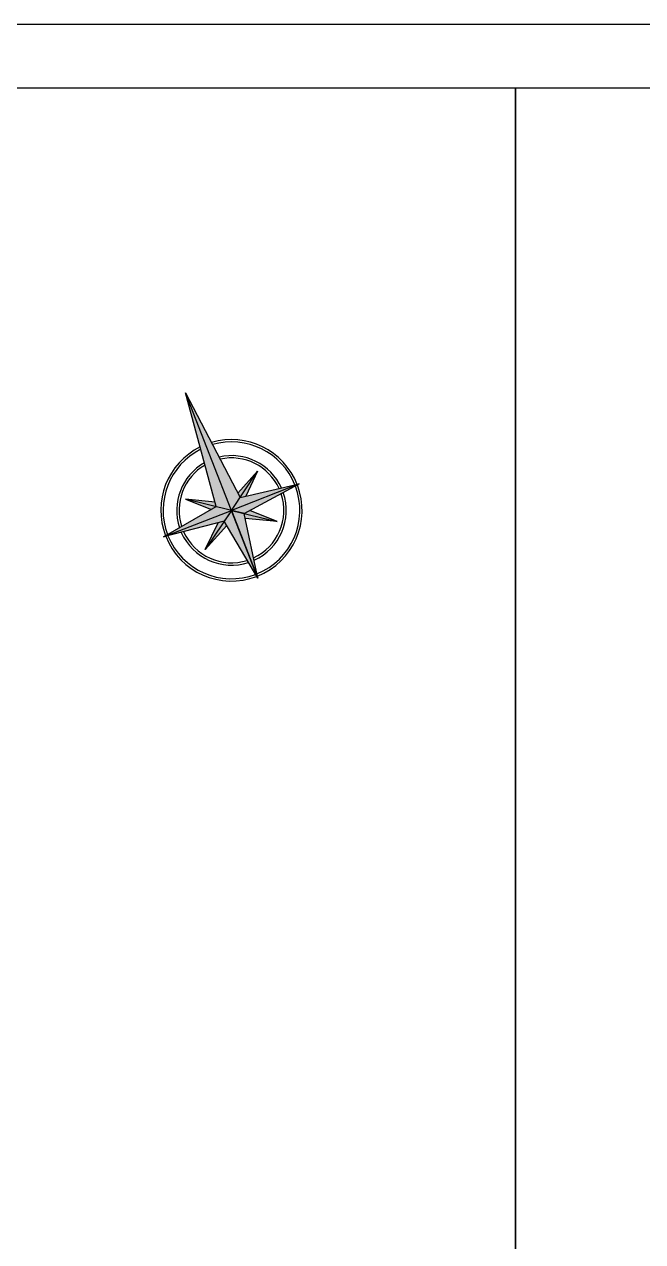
# Model space of a CAD drawing. Header units: millimetres. Extents: x 82776 to 137242, y 11666 to 27998.
# Drawn here: x 105188 to 105578, y 27230 to 27998 of the extents above; entities that cross this region are included whole.
import ezdxf

# ---------------------------------------------------------------- set-up
doc = ezdxf.new("R2010")
doc.units = ezdxf.units.MM
doc.layers.add('0_IFC_Legend_Viewport', color=7, linetype='Continuous')
doc.layers.add('0_IFC_Text_Explanation_50', color=231, linetype='Continuous')
doc.styles.add('IFC_TEXT', font='ARIALN.TTF')

# ---------------------------------------------------------------- blocks, each defined once
blk = doc.blocks.new('*U101')
at = {"layer": '0_IFC_Legend_Viewport', "transparency": 33554687}
blk.add_lwpolyline([(-2913.29, 2920), (0, 2920), (0, 0), (-2913.29, 0)], close=True, dxfattribs=at)
at = {"style": 'IFC_TEXT'}
for tag, p in [('PAFTA', (-2283.68, 17.92)), ('KOT', (-1159.06, 17.96)), ('OLCEK', (-110.45, 17.91))]:
    blk.add_attdef(tag, p, '', height=35, dxfattribs=at)
blk = doc.blocks.new('*U145')
at = {"layer": '0_IFC_Legend_Viewport', "transparency": 33554687}
blk.add_lwpolyline([(-2900, 2920), (0, 2920), (0, 0), (-2900, 0)], close=True, dxfattribs=at)
at = {"style": 'IFC_TEXT'}
for tag, p in [('PAFTA', (-2277.03, 17.92)), ('KOT', (-1159.06, 17.96)), ('OLCEK', (-110.45, 17.91))]:
    blk.add_attdef(tag, p, '', height=35, dxfattribs=at)
blk = doc.blocks.new('A$C13A74F9A')
at = {"layer": '0_IFC_Text_Explanation_50', "true_color": 0x636466}
h = blk.add_hatch(color=251, dxfattribs=at)
h.dxf.hatch_style = 1
h.paths.add_polyline_path([(0, 159.2), (-16.1, 11.3), (0, 0)])
h.paths.add_polyline_path([(48.7, 34.1), (15.5, 17.3), (16.1, 11.3)])
h.paths.add_polyline_path([(16.1, 11.3), (0, 0), (91.8, 0)])
h.paths.add_polyline_path([(21.4, -8.5), (13.5, -9.5), (48.7, -34.1)])
h.paths.add_polyline_path([(0, 0), (-13.5, -9.5), (0, -91.8)])
h.paths.add_polyline_path([(-13.5, -9.5), (-21.4, -8.5), (-48.7, -34.1)])
h.paths.add_polyline_path([(-16.1, 11.3), (-91.8, 0), (0, 0)])
h.paths.add_polyline_path([(-15.5, 17.3), (-48.7, 34.1), (-16.1, 11.3)])
at = {"layer": '0_IFC_Text_Explanation_50', "true_color": 0x939598}
h = blk.add_hatch(color=252, dxfattribs=at)
h.dxf.hatch_style = 1
h.paths.add_polyline_path([(0, 159.2), (0, 0), (16.1, 11.3)])
h.paths.add_polyline_path([(48.7, 34.1), (16.1, 11.3), (23.2, 10.2)])
h.paths.add_polyline_path([(91.8, 0), (0, 0), (13.5, -9.5)])
h.paths.add_polyline_path([(13.5, -9.5), (13.5, -9.5), (12.5, -15.8), (48.7, -34.1)])
h.paths.add_polyline_path([(13.5, -9.5), (0, 0), (0, -91.8)])
h.paths.add_polyline_path([(-12.5, -15.8), (-13.5, -9.5), (-48.7, -34.1)])
h.paths.add_polyline_path([(0, 0), (-91.8, 0), (-13.5, -9.5)])
h.paths.add_polyline_path([(-23.2, 10.2), (-48.7, 34.1), (-16.1, 11.3)])
at = {"layer": '0_IFC_Text_Explanation_50'}
for p, q in [((-16.1, 11.3), (0, 159.2)), ((0, 159.2), (16.1, 11.3)), ((-91.8, 0), (-16.1, 11.3)), ((16.1, 11.3), (91.8, 0)), ((0, -91.8), (-13.5, -9.5)), ((13.9, -9.7), (0, 0)), ((0, 0), (0, -91.8))]:
    blk.add_line(p, q, dxfattribs=at)
for points in [[(0, -91.8), (0, 159.2)], [(0, 0), (-48.7, 34.1)], [(-15.5, 17.3), (-48.7, 34.1), (-23.2, 10.2)], [(0, 0), (48.7, 34.1)], [(48.7, 34.1), (15.5, 17.3)], [(48.7, 34.1), (23.2, 10.2)], [(-91.8, 0), (0, 0)], [(0, 0), (-48.7, -34.1)], [(-48.7, -34.1), (-21.4, -8.5)], [(0, 0), (48.7, -34.1)], [(91.8, 0), (0, 0)], [(0, -91.8), (13.5, -9.5)], [(48.7, -34.1), (21.4, -8.5)], [(-48.7, -34.1), (-12.5, -15.8)], [(48.7, -34.1), (12.5, -15.8)]]:
    blk.add_lwpolyline(points, dxfattribs=at)
for points in [[(-91.8, 0), (0, 0), (-13.5, -9.5)], [(91.8, 0), (0, 0), (13.5, -9.5)]]:
    blk.add_lwpolyline(points, close=True, dxfattribs=at)
for radius, start, end in [(89.1, 94.9431, 179.7437), (86.2, 95.3202, 179.4499), (89.1, 0.2563, 85.0569), (86.2, 0.5501, 84.6798), (69, 98.261, 177.1642), (66.1, 98.9053, 176.665), (69, 2.8358, 81.739), (66.1, 3.335, 81.0947), (89.1, 180.2151, 269.7175), (86.2, 180.4617, 269.3936), (69, 182.3776, 266.8716), (66.1, 182.7955, 266.3203), (89.1, 270.2825, 359.7849), (86.2, 270.6064, 359.5383), (69, 273.1284, 357.6224), (66.1, 273.6797, 357.2045)]:
    blk.add_arc((0, 0), radius, start, end, dxfattribs=at)

msp = doc.modelspace()

# ---------------------------------------------------------------- linework, layer by layer
msp.add_lwpolyline([(82776.39, 27997.56), (82776.39, 24997.56), (137241.54, 24997.56), (137241.54, 27997.56)], close=True)

# ---------------------------------------------------------------- block references
for name, p in [('*U101', (105497.54, 25037.56)), ('*U145', (108397.54, 25037.56))]:
    msp.add_blockref(name, p)
at = {"lineweight": 0, "ltscale": 100, "xscale": 0.4999999999999993, "yscale": 0.4999999999999993, "zscale": 0.4999999999999993, "rotation": 21.28958315217966}
msp.add_blockref('A$C13A74F9A', (105318.56, 27691.26), dxfattribs=at)

doc.saveas('drawing.dxf')
